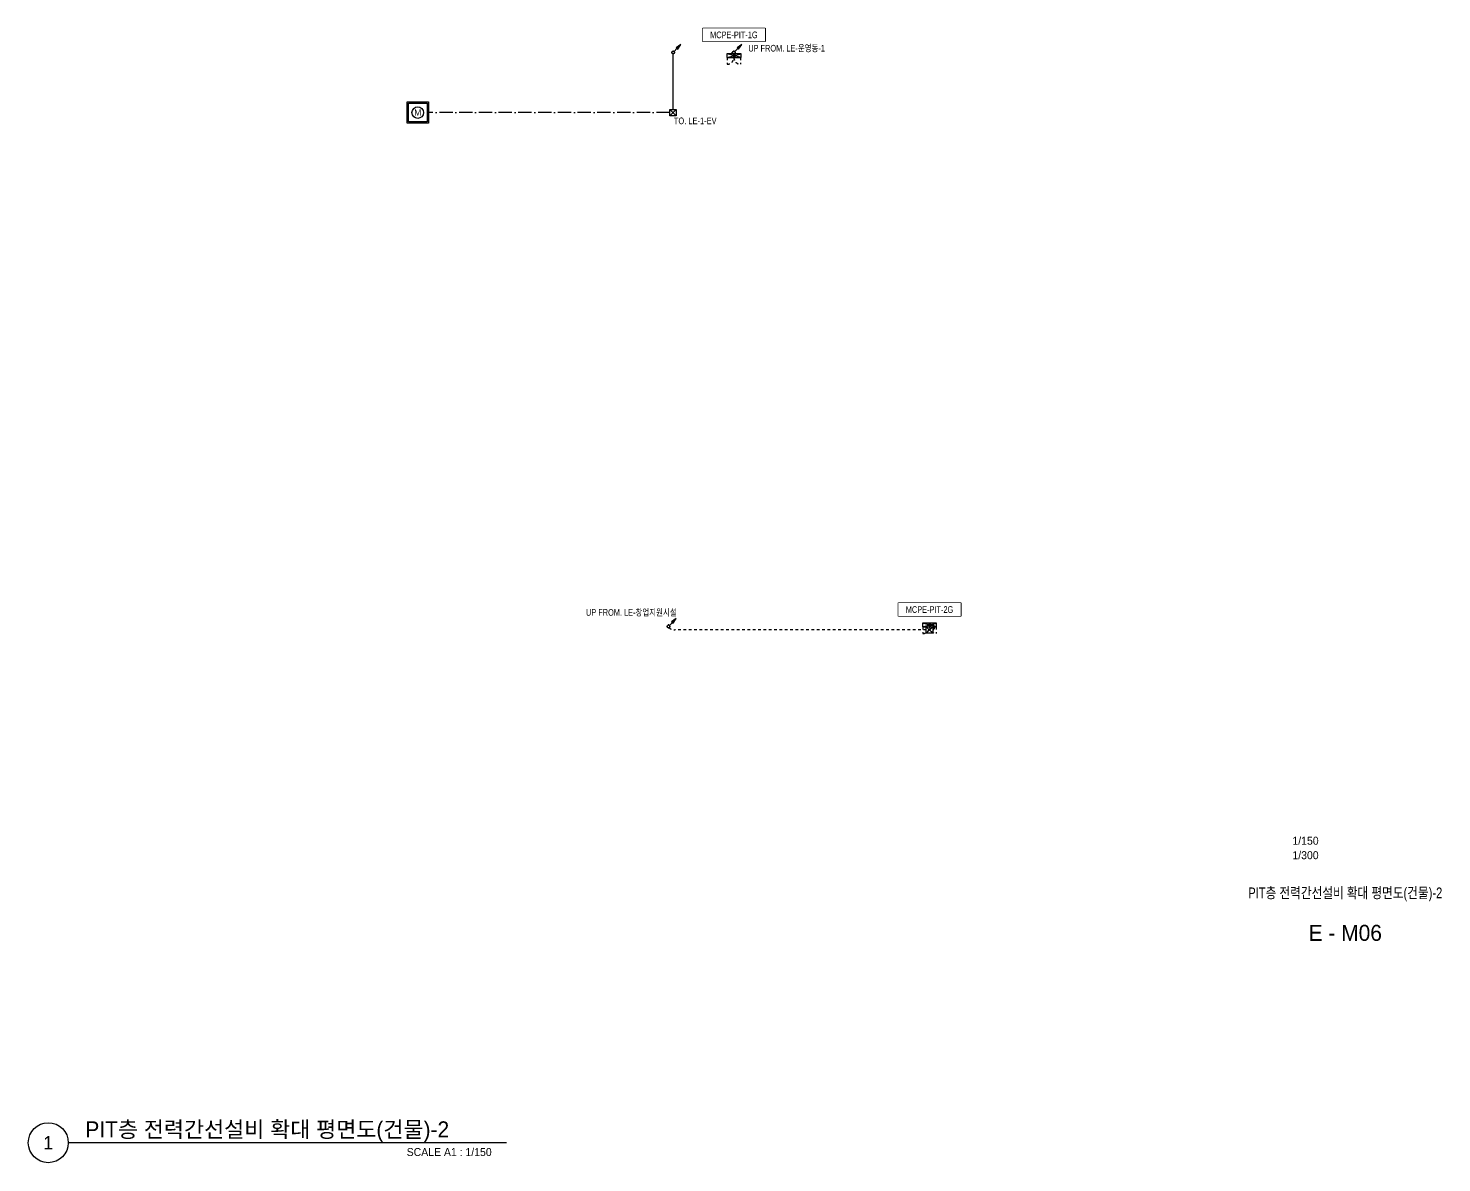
# Model space of a CAD drawing. Header units: millimetres. Extents: x 88028 to 500787, y -530175 to 1035835.
# Drawn here: x 421027 to 500498, y -530175 to -466410 of the extents above; entities that cross this region are included whole.
import ezdxf
from ezdxf.enums import TextEntityAlignment as Align

# ---------------------------------------------------------------- set-up
doc = ezdxf.new("R2010")
doc.units = ezdxf.units.MM
doc.header["$LTSCALE"] = 150
for name, pattern in [('CONTINOUS', [0]), ('D1', [3, 1, -1, 1]), ('LD4', [7.4, 5, -1.2, 0, -1.2])]:
    doc.linetypes.add(name, pattern=pattern)
for name, color, linetype in [('------01 Distribution Panel', 3, 'Continuous'), ('------01 Motor Control Panel or Center', 4, 'Continuous'), ('------09 Manhole', 3, 'Continuous'), ('-----00 LV_CABLE', 2, 'Continuous'), ('-----20 General Symbol', 3, 'Continuous'), ('-----30 Text', 2, 'Continuous'), ('-----41 Drawing Title', 2, 'Continuous'), ('-----42 Drawing Number', 2, 'Continuous'), ('-----43 Drawing Scale', 3, 'Continuous')]:
    doc.layers.add(name, color=color, linetype=linetype)
doc.styles.add('ELEC', font='')
doc.styles.get('ELEC').set_extended_font_data('Dotum')

# ---------------------------------------------------------------- blocks, each defined once
blk = doc.blocks.new('MCP_EQUIPMENT-2')
for p, q in [((200, 400), (0, -400)), ((200, -400), (0, 400))]:
    blk.add_line(p, q)
at = {"color": 1, "linetype": 'D1'}
for p, q in [((200, 380), (580, 380)), ((200, -380), (580, -380))]:
    blk.add_line(p, q, dxfattribs=at)
blk.add_lwpolyline([(200, 400), (0, 400), (0, -400), (200, -400)], close=True)
for centre, start, end in [((200, 380), 270, 0), ((200, -380), 0, 90)]:
    blk.add_arc(centre, 380, start, end, dxfattribs=at)
blk = doc.blocks.new('O01')
blk.add_hatch(color=256).paths.add_polyline_path([(-149, -218), (-218, -149), (-368, -368)])
blk.add_line((-46, -46), (-184, -184))
blk.add_lwpolyline([(-368, -368), (-149, -218), (-218, -149), (-368, -368)])
blk.add_circle((0, 0), 65)
for p in [(-65, 0), (-65, 0), (0, 65), (0, 65), (65, 0), (65, 0), (0, -65), (0, -65)]:
    blk.add_point(p)
blk = doc.blocks.new('O05')
for p, q in [((-150, -150), (-150, 150)), ((-150, 150), (150, 150)), ((150, 150), (-150, -150)), ((-150, 150), (150, -150)), ((150, 150), (150, -150)), ((150, -150), (-150, -150))]:
    blk.add_line(p, q)
blk = doc.blocks.new('11')
at = {"linetype": 'D1'}
h = blk.add_hatch(color=256, dxfattribs=at)
edge = h.paths.add_edge_path()
edge.add_arc((0, 0), 75, 0, 360)
blk.add_circle((0, 0), 75, dxfattribs=at)
for p in [(-75, 0), (0, 75), (75, 0), (0, -75)]:
    blk.add_point(p, dxfattribs=at)
blk = doc.blocks.new('MANHOLE2')
blk.add_lwpolyline([(500, -500), (-500, -500), (-500, 500), (500, 500)], close=True)
at = {"color": 1}
blk.add_lwpolyline([(435, -435), (-435, -435), (-435, 435), (435, 435)], close=True, dxfattribs=at)
blk.add_circle((0, 0), 270)
at = {"style": 'ELEC'}
blk.add_text('M', height=300, dxfattribs=at).set_placement((0, 0), align=Align.MIDDLE)

msp = doc.modelspace()

# ---------------------------------------------------------------- linework, layer by layer
at = {"layer": '------01 Motor Control Panel or Center', "linetype": 'CONTINOUS', "elevation": 0}
for points in [[(462452, -466410), (462452, -467150), (458948, -467150), (458948, -466410)], [(473452, -498710), (473452, -499450), (469948, -499450), (469948, -498710)]]:
    msp.add_lwpolyline(points, close=True, dxfattribs=at)
at = {"layer": '-----00 LV_CABLE'}
msp.add_lwpolyline([(457280, -470970), (457280, -467850)], dxfattribs=at)
at = {"layer": '-----00 LV_CABLE', "linetype": 'LD4'}
msp.add_lwpolyline([(457100, -471150), (443525, -471150)], dxfattribs=at)
at = {"layer": '-----00 LV_CABLE', "linetype": 'D1', "elevation": 0}
msp.add_lwpolyline([(471520, -500230), (457374, -500230, -0.19891), (457056, -500098, -0.19891)], format="xyb", dxfattribs=at)
at = {"layer": '-----00 LV_CABLE', "linetype": 'D1'}
msp.add_arc((460643, -467861), 91.1, 101.46541, 256.60347, dxfattribs=at)
at = {"layer": '-----00 LV_CABLE'}
msp.add_arc((471841, -500085), 150, 285.20404, 115.90805, dxfattribs=at)
at = {"layer": '-----41 Drawing Title', "color": 7}
msp.add_line((447923, -529050), (423277, -529050), dxfattribs=at)
msp.add_circle((422152, -529050), 1125, dxfattribs=at)

# ---------------------------------------------------------------- block references
at = {"layer": '------01 Motor Control Panel or Center', "rotation": 270}
for p in [(460700, -467850), (471700, -499850)]:
    msp.add_blockref('MCP_EQUIPMENT-2', p, dxfattribs=at)
at = {"layer": '------09 Manhole', "xscale": 1.2, "yscale": 1.2, "zscale": 1.2}
msp.add_blockref('MANHOLE2', (442925, -471150), dxfattribs=at)
at = {"layer": '-----00 LV_CABLE', "linetype": 'D1', "rotation": 180}
for name, p, xscale, yscale, zscale in [('O01', (457280, -467772), 1.2, 1.2, 1.2), ('O01', (457022, -500028), 1.2, 1.2, 1.2), ('O05', (471700, -500230), 1.200000000011642, 1.200000000011642, 1.200000000011642)]:
    msp.add_blockref(name, p, dxfattribs=dict(at, xscale=xscale, yscale=yscale, zscale=zscale))
at = {"layer": '-----00 LV_CABLE'}
for p in [(460700, -467950), (471700, -499950)]:
    msp.add_blockref('11', p, dxfattribs=at)
at = {"layer": '-----20 General Symbol', "xscale": 1.2, "yscale": 1.2, "zscale": 1.2, "rotation": 89.99999999999999}
msp.add_blockref('O05', (457280, -471150), dxfattribs=at)

# ---------------------------------------------------------------- texts
at = {"layer": '------01 Distribution Panel', "style": 'ELEC', "width": 0.7}
msp.add_text('TO. LE-1-EV', height=375, dxfattribs=at).set_placement((458526, -471614), align=Align.MIDDLE_CENTER)
at = {"layer": '-----30 Text', "style": 'ELEC', "width": 0.8}
msp.add_text('UP FROM. LE-창업지원시설', height=375, dxfattribs=at).set_placement((454935, -499234), align=Align.MIDDLE)
at = {"layer": '-----41 Drawing Title', "style": 'ELEC', "width": 0.8}
msp.add_text('PIT층 전력간선설비 확대 평면도(건물)-2', height=600, dxfattribs=at).set_placement((495075, -515005), align=Align.MIDDLE_CENTER)
at = {"layer": '-----41 Drawing Title', "color": 2, "style": 'ELEC'}
msp.add_text('PIT층 전력간선설비 확대 평면도(건물)-2', height=900, dxfattribs=at).set_placement((424235, -528300), align=Align.MIDDLE_LEFT)
at = {"layer": '-----41 Drawing Title', "color": 7, "style": 'ELEC'}
msp.add_text('1', height=750, dxfattribs=at).set_placement((422152, -529050), align=Align.MIDDLE)
at = {"layer": '-----41 Drawing Title', "style": 'ELEC'}
msp.add_text('SCALE A1 : 1/150', height=450, dxfattribs=at).set_placement((447081, -529800), align=Align.RIGHT)
at = {"layer": '-----42 Drawing Number', "style": 'ELEC'}
msp.add_text('E - M06', height=900, dxfattribs=at).set_placement((495075, -517255), align=Align.MIDDLE_CENTER)
at = {"layer": '-----43 Drawing Scale', "style": 'ELEC'}
for s, p in [('1/150', (492840, -512075)), ('1/300', (492840, -512890))]:
    msp.add_text(s, height=450, dxfattribs=at).set_placement(p, align=Align.MIDDLE_CENTER)

# ---------------------------------------------------------------- next in the draw order: wipeouts: each hides what was drawn before it
at = {"color": 1}
for points in [[(458948, -466410), (462452, -466410), (462452, -467150), (458948, -467150)], [(469948, -498710), (473452, -498710), (473452, -499450), (469948, -499450)]]:
    msp.add_wipeout(points, dxfattribs=at).dxf.layer = '------01 Motor Control Panel or Center'

# ---------------------------------------------------------------- next in the draw order: block references
at = {"layer": '-----00 LV_CABLE', "linetype": 'D1', "xscale": 1.2, "yscale": 1.2, "zscale": 1.2, "rotation": 180}
msp.add_blockref('O01', (460700, -467772), dxfattribs=at)

# ---------------------------------------------------------------- next in the draw order: texts
at = {"layer": '------01 Motor Control Panel or Center', "linetype": 'CONTINOUS', "style": 'ELEC', "width": 0.8}
for s, p in [('MCPE-PIT-1G', (460700, -466780)), ('MCPE-PIT-2G', (471700, -499080))]:
    msp.add_text(s, height=375, dxfattribs=at).set_placement(p, align=Align.MIDDLE)
at = {"layer": '-----30 Text', "style": 'ELEC', "width": 0.8}
msp.add_text('UP FROM. LE-운영동-1', height=375, dxfattribs=at).set_placement((463665, -467520), align=Align.MIDDLE)

doc.saveas('drawing.dxf')
